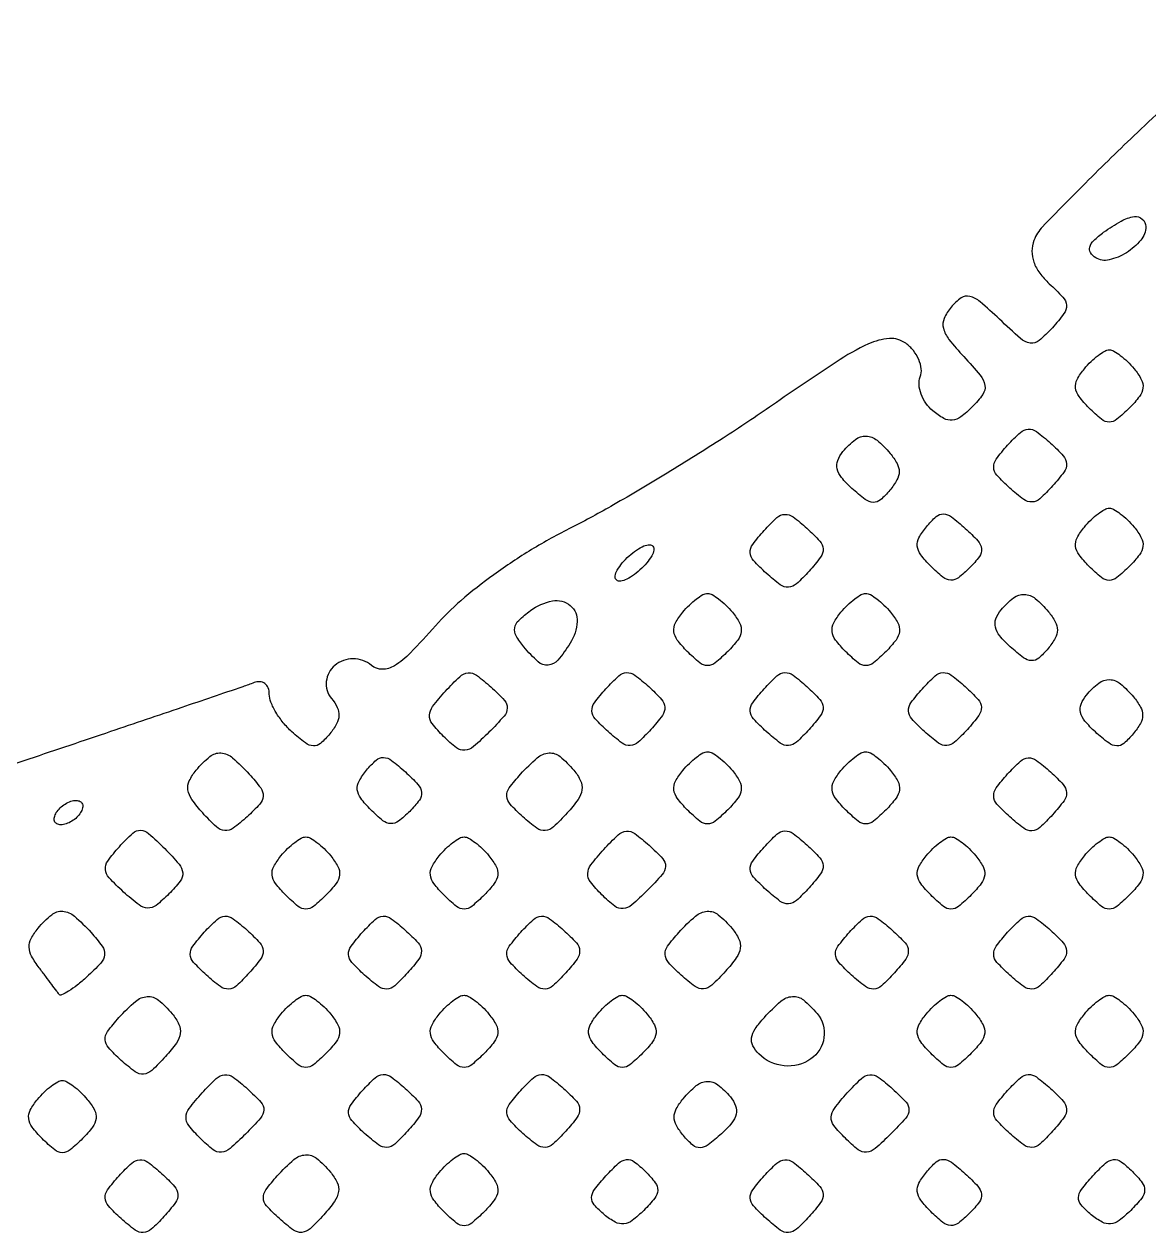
# Model space of a CAD drawing. Extents: x 0 to 1066, y 0 to 761.
# Drawn here: x 281.62 to 289.44, y 527.86 to 536.26 of the extents above; entities that cross this region are included whole.
import ezdxf

# ---------------------------------------------------------------- set-up
doc = ezdxf.new("R2010")
doc.units = 0
doc.header["$MEASUREMENT"] = 0

msp = doc.modelspace()

# ---------------------------------------------------------------- linework, layer by layer
for points in [[(183.390323, 95.266879, 0.000001), (192.989143, 95.254457, 0.000118)], [(289.77615, 535.894995, 0.004691), (289.358682, 535.506034, 0.006766), (288.997382, 535.153601, 0.003812), (288.699877, 534.850854, 0.102187), (288.639726, 534.756047, 0.089802), (288.625848, 534.680886, 0.085968), (288.638825, 534.604398, 0.075016), (288.679301, 534.528388, 0.04908), (288.746161, 534.454743, -0.022193), (288.840691, 534.361239, -0.170343), (288.865128, 534.304865, -0.178729), (288.848364, 534.247035, -0.02493), (288.76809, 534.148919, -0.03387), (288.675479, 534.059563, -0.218244), (288.614395, 534.042653, -0.140213), (288.545794, 534.074807, -0.011767), (288.399793, 534.208239, 0.014154), (288.265683, 534.329634, 0.11623), (288.192905, 534.36715, 0.217383), (288.13299, 534.356025, 0.066696), (288.063671, 534.292109, 0.072301), (288.015639, 534.21348, 0.165121), (288.010377, 534.14504, 0.10562), (288.048953, 534.067379, 0.02068), (288.151568, 533.948676, -0.015467), (288.266246, 533.818781, -0.132094), (288.298301, 533.748823, -0.198092), (288.283985, 533.686025, -0.042563), (288.210531, 533.598874, -0.033755), (288.131098, 533.529498, -0.138937), (288.072241, 533.506377, -0.154267), (288.013583, 533.518751, -0.044705), (287.936496, 533.571871, -0.066645), (287.888444, 533.623974, -0.064458), (287.855143, 533.68745, -0.069596), (287.840973, 533.752202, -0.111175), (287.84912, 533.808003, 0.120416), (287.8562, 533.863571, 0.074244), (287.839095, 533.927567, 0.067306), (287.801379, 533.98995, 0.0654), (287.748125, 534.040767, 0.176431), (287.63452, 534.073694, 0.092072), (287.489853, 534.036633, 0.037584), (287.264739, 533.910847, 0.005228), (286.821835, 533.610993, -0.008482), (286.478886, 533.38205, -0.00621), (286.09092, 533.139223, -0.006277), (285.717622, 532.918354, -0.013801), (285.425666, 532.76108, 0.019621), (285.14784, 532.607221, 0.020166), (284.885533, 532.433364, 0.021367), (284.656445, 532.252474, 0.03449), (284.479862, 532.077768, -0.012187), (284.305852, 531.889537, -0.061973), (284.194771, 531.800356, -0.13817), (284.110577, 531.77632, -0.175831), (284.035076, 531.803421, 0.174987), (283.908016, 531.849264, 0.175075), (283.781006, 531.803355, 0.195722), (283.721573, 531.692132, 0.201909), (283.757716, 531.572875, -0.060503), (283.79778, 531.510626, -0.124711), (283.809369, 531.454283, -0.115149), (283.793012, 531.396214, -0.047253), (283.746629, 531.328166, -0.040843), (283.681063, 531.261137, -0.193457), (283.631281, 531.243941, -0.150466), (283.575722, 531.264114, -0.02215), (283.48247, 531.341278, -0.037941), (283.422367, 531.404592, -0.0363), (283.371539, 531.477165, -0.038514), (283.336369, 531.547901, -0.096402), (283.3254, 531.604262, 0.093455), (283.317306, 531.647188, 0.139579), (283.294336, 531.677397, 0.147401), (283.259945, 531.689976, 0.108511), (283.21965, 531.683546, -0.011544), (283.140569, 531.65456, -0.000209), (282.71628, 531.510263, -0.00052), (282.221452, 531.342781, -0.000347), (281.65455, 531.151999, 0.003556), (281.095036, 530.959698, 0.005813)]]:
    msp.add_lwpolyline(points, format="xyb")
for points in [[(409.06215, 749.15415), (40.8618, 749.132981), (40.8618, 380.65769), (40.8618, 12.1824), (501.2973, 12.1824), (961.7328, 12.1824), (961.7328, 380.646631), (961.7328, 749.110861), (961.41555, 749.1633, 0.040886), (961.153339, 749.184871, 0.000002), (934.190609, 749.194398, 0.000089), (904.448031, 749.199508, 0.000054), (869.1804, 749.195529, -0.000029), (813.61687, 749.186499, -0.000004), (696.10453, 749.175037, -0.000004), (556.774728, 749.163736, -0.000004)], [(289.4166, 534.851559, -0.175831), (289.382472, 534.757512, -0.079666), (289.282188, 534.670334, -0.081285), (289.161924, 534.620282, -0.199003), (289.06909, 534.63533, -0.109573), (289.032524, 534.670918, -0.224028), (289.027068, 534.709667, -0.12938), (289.055266, 534.754823, -0.030979), (289.123853, 534.811814, -0.029935), (289.245781, 534.890227, -0.094461), (289.337523, 534.920966, -0.217401), (289.392751, 534.904293, -0.215615)], [(289.335524, 533.864054, -0.049584), (289.38567, 533.789745, -0.154071), (289.396881, 533.731075, -0.133994), (289.372855, 533.671496, -0.03393), (289.303583, 533.592125, -0.024449), (289.215957, 533.512675, -0.173619), (289.1628, 533.493643, -0.173619), (289.109643, 533.512675, -0.024449), (289.022017, 533.592125, -0.03393), (288.952745, 533.671496, -0.133994), (288.928719, 533.731075, -0.154071), (288.93993, 533.789745, -0.049584), (288.990076, 533.864054, -0.026473), (289.036436, 533.914253, -0.030708), (289.085711, 533.956676, -0.032126), (289.1311, 533.986751, -0.13098), (289.1628, 533.9952, -0.13098), (289.1945, 533.986751, -0.032126), (289.239889, 533.956676, -0.030708), (289.289164, 533.914253, -0.026473)], [(287.64, 533.2761, -0.046053), (287.688074, 533.205934, -0.129609), (287.702722, 533.148772, -0.127883), (287.687364, 533.091342, -0.044287), (287.638229, 533.020166, -0.040725), (287.572667, 532.95311, -0.193329), (287.522932, 532.93589, -0.150666), (287.467452, 532.955997, -0.022196), (287.374369, 533.033007, -0.034922), (287.302306, 533.108009, -0.114881), (287.271613, 533.168907, -0.153634), (287.275464, 533.226461, -0.080432), (287.312258, 533.288942, -0.054416), (287.398472, 533.372432, -0.176753), (287.473056, 533.396384, -0.165099), (287.548908, 533.367276, -0.046137)], [(288.769053, 533.050183, -0.02398), (288.680374, 532.961169, -0.174102), (288.625527, 532.93833, -0.174102), (288.56868, 532.955598, -0.02398), (288.471583, 533.035347, -0.02398), (288.382569, 533.124026, -0.174102), (288.35973, 533.178873, -0.174102), (288.376998, 533.23572, -0.02398), (288.456747, 533.332817, -0.02398), (288.545426, 533.421831, -0.174102), (288.600273, 533.44467, -0.174102), (288.65712, 533.427402, -0.02398), (288.754217, 533.347653, -0.02398), (288.843231, 533.258974, -0.174102), (288.86607, 533.204127, -0.174102), (288.848802, 533.14728, -0.02398)], [(289.335524, 532.764254, -0.049584), (289.38567, 532.689945, -0.154071), (289.396881, 532.631275, -0.133994), (289.372855, 532.571696, -0.03393), (289.303583, 532.492325, -0.024449), (289.215957, 532.412875, -0.173619), (289.1628, 532.393843, -0.173619), (289.109643, 532.412875, -0.024449), (289.022017, 532.492325, -0.03393), (288.952745, 532.571696, -0.133994), (288.928719, 532.631275, -0.154071), (288.93993, 532.689945, -0.049584), (288.990076, 532.764254, -0.026473), (289.036436, 532.814453, -0.030708), (289.085711, 532.856876, -0.032126), (289.1311, 532.886951, -0.13098), (289.1628, 532.8954, -0.13098), (289.1945, 532.886951, -0.032126), (289.239889, 532.856876, -0.030708), (289.289164, 532.814453, -0.026473)], [(287.077053, 532.457983, -0.02398), (286.988374, 532.368969, -0.174102), (286.933527, 532.34613, -0.174102), (286.87668, 532.363398, -0.02398), (286.779583, 532.443147, -0.02398), (286.690569, 532.531826, -0.174102), (286.66773, 532.586673, -0.174102), (286.684998, 532.64352, -0.02398), (286.764747, 532.740617, -0.02398), (286.853426, 532.829631, -0.174102), (286.908273, 532.85247, -0.174102), (286.96512, 532.835202, -0.02398), (287.062217, 532.755453, -0.02398), (287.151231, 532.666774, -0.174102), (287.17407, 532.611927, -0.174102), (287.156802, 532.55508, -0.02398)], [(288.192533, 532.481076, -0.032765), (288.114326, 532.412498, -0.175772), (288.061163, 532.39568, -0.16096), (288.006861, 532.416167, -0.026367), (287.922217, 532.492325, -0.033507), (287.852317, 532.57228, -0.136279), (287.828546, 532.631702, -0.154683), (287.840299, 532.6905, -0.04716), (287.892048, 532.766388, -0.03721), (287.960478, 532.837369, -0.195145), (288.010504, 532.855282, -0.153765), (288.066098, 532.835194, -0.020926), (288.162364, 532.755139, -0.023561), (288.249933, 532.668045, -0.159165), (288.274841, 532.613058, -0.189926), (288.260207, 532.559293, -0.036086)], [(285.948, 532.5147, -0.035768), (285.901454, 532.466141, -0.036518), (285.848768, 532.425077, -0.039072), (285.797884, 532.396551, -0.108636), (285.758082, 532.3878, -0.231849), (285.735247, 532.39899, -0.208269), (285.728713, 532.424704, -0.095981), (285.743729, 532.465435, -0.037052), (285.7788, 532.5147, -0.035768), (285.825346, 532.563259, -0.036518), (285.878032, 532.604323, -0.039072), (285.928916, 532.632849, -0.108636), (285.968718, 532.6416, -0.231849), (285.991553, 532.63041, -0.208269), (285.998087, 532.604696, -0.095981), (285.983071, 532.563965, -0.037052)], [(286.543724, 532.172054, -0.049584), (286.59387, 532.097745, -0.154071), (286.605081, 532.039075, -0.133994), (286.581055, 531.979496, -0.03393), (286.511783, 531.900125, -0.024449), (286.424157, 531.820675, -0.173619), (286.371, 531.801643, -0.173619), (286.317843, 531.820675, -0.024449), (286.230217, 531.900125, -0.03393), (286.160945, 531.979496, -0.133994), (286.136919, 532.039075, -0.154071), (286.14813, 532.097745, -0.049584), (286.198276, 532.172054, -0.026473), (286.244636, 532.222253, -0.030708), (286.293911, 532.264676, -0.032126), (286.3393, 532.294751, -0.13098), (286.371, 532.3032, -0.13098), (286.4027, 532.294751, -0.032126), (286.448089, 532.264676, -0.030708), (286.497364, 532.222253, -0.026473)], [(287.643524, 532.172054, -0.049584), (287.69367, 532.097745, -0.154071), (287.704881, 532.039075, -0.133994), (287.680855, 531.979496, -0.03393), (287.611583, 531.900125, -0.024449), (287.523957, 531.820675, -0.173619), (287.4708, 531.801643, -0.173619), (287.417643, 531.820675, -0.024449), (287.330017, 531.900125, -0.03393), (287.260745, 531.979496, -0.133994), (287.236719, 532.039075, -0.154071), (287.24793, 532.097745, -0.049584), (287.298076, 532.172054, -0.026473), (287.344436, 532.222253, -0.030708), (287.393711, 532.264676, -0.032126), (287.4391, 532.294751, -0.13098), (287.4708, 532.3032, -0.13098), (287.5025, 532.294751, -0.032126), (287.547889, 532.264676, -0.030708), (287.597164, 532.222253, -0.026473)], [(288.7398, 532.1763, -0.046053), (288.787874, 532.106134, -0.129609), (288.802522, 532.048972, -0.127883), (288.787164, 531.991542, -0.044287), (288.738029, 531.920366, -0.040725), (288.672467, 531.85331, -0.193329), (288.622732, 531.83609, -0.150666), (288.567252, 531.856197, -0.022196), (288.474169, 531.933207, -0.034922), (288.402106, 532.008209, -0.114881), (288.371413, 532.069107, -0.153634), (288.375264, 532.126661, -0.080432), (288.412058, 532.189142, -0.054416), (288.498272, 532.272632, -0.176753), (288.572856, 532.296584, -0.165099), (288.648708, 532.267476, -0.046137)], [(285.416261, 531.957585, -0.034412), (285.330554, 531.839302, -0.201296), (285.263788, 531.80474, -0.206249), (285.1934, 531.828567, -0.036235), (285.094402, 531.931655, -0.042185), (285.040385, 532.009205, -0.178087), (285.030867, 532.064125, -0.159037), (285.058917, 532.115926, -0.031933), (285.140552, 532.184021, -0.110084), (285.293067, 532.250687, -0.223721), (285.417111, 532.219358, -0.243344), (285.46513, 532.107595, -0.122264)], [(284.851522, 531.338322, -0.018591), (284.744132, 531.238634, -0.15593), (284.683986, 531.213086, -0.191209), (284.626481, 531.229969, -0.030506), (284.536941, 531.309202, -0.028952), (284.457154, 531.398805, -0.179927), (284.438495, 531.456347, -0.154614), (284.460574, 531.516972, -0.019877), (284.550337, 531.624451, -0.020557), (284.648887, 531.724737, -0.166697), (284.706804, 531.750786, -0.183165), (284.765642, 531.734501, -0.025815), (284.864918, 531.653571, -0.022338), (284.959409, 531.560051, -0.199683), (284.979112, 531.506359, -0.171697), (284.956461, 531.450064, -0.015695)], [(285.977253, 531.358183, -0.02398), (285.888574, 531.269169, -0.174102), (285.833727, 531.24633, -0.174102), (285.77688, 531.263598, -0.02398), (285.679783, 531.343347, -0.02398), (285.590769, 531.432026, -0.174102), (285.56793, 531.486873, -0.174102), (285.585198, 531.54372, -0.02398), (285.664947, 531.640817, -0.02398), (285.753626, 531.729831, -0.174102), (285.808473, 531.75267, -0.174102), (285.86532, 531.735402, -0.02398), (285.962417, 531.655653, -0.02398), (286.051431, 531.566974, -0.174102), (286.07427, 531.512127, -0.174102), (286.057002, 531.45528, -0.02398)], [(287.077053, 531.358183, -0.02398), (286.988374, 531.269169, -0.174102), (286.933527, 531.24633, -0.174102), (286.87668, 531.263598, -0.02398), (286.779583, 531.343347, -0.02398), (286.690569, 531.432026, -0.174102), (286.66773, 531.486873, -0.174102), (286.684998, 531.54372, -0.02398), (286.764747, 531.640817, -0.02398), (286.853426, 531.729831, -0.174102), (286.908273, 531.75267, -0.174102), (286.96512, 531.735402, -0.02398), (287.062217, 531.655653, -0.02398), (287.151231, 531.566974, -0.174102), (287.17407, 531.512127, -0.174102), (287.156802, 531.45528, -0.02398)], [(288.176853, 531.358183, -0.02398), (288.088174, 531.269169, -0.174102), (288.033327, 531.24633, -0.174102), (287.97648, 531.263598, -0.02398), (287.879383, 531.343347, -0.02398), (287.790369, 531.432026, -0.174102), (287.76753, 531.486873, -0.174102), (287.784798, 531.54372, -0.02398), (287.864547, 531.640817, -0.02398), (287.953226, 531.729831, -0.174102), (288.008073, 531.75267, -0.174102), (288.06492, 531.735402, -0.02398), (288.162017, 531.655653, -0.02398), (288.251031, 531.566974, -0.174102), (288.27387, 531.512127, -0.174102), (288.256602, 531.45528, -0.02398)], [(289.332, 531.5841, -0.046053), (289.380074, 531.513934, -0.129609), (289.394722, 531.456772, -0.127883), (289.379364, 531.399342, -0.044287), (289.330229, 531.328166, -0.040725), (289.264667, 531.26111, -0.193329), (289.214932, 531.24389, -0.150666), (289.159452, 531.263997, -0.022196), (289.066369, 531.341007, -0.034922), (288.994306, 531.416009, -0.114881), (288.963613, 531.476907, -0.153634), (288.967464, 531.534461, -0.080432), (289.004258, 531.596942, -0.054416), (289.090472, 531.680432, -0.176753), (289.165056, 531.704384, -0.165099), (289.240908, 531.675276, -0.046137)], [(286.543724, 531.072254, -0.049584), (286.59387, 530.997945, -0.154071), (286.605081, 530.939275, -0.133994), (286.581055, 530.879696, -0.03393), (286.511783, 530.800325, -0.024449), (286.424157, 530.720875, -0.173619), (286.371, 530.701843, -0.173619), (286.317843, 530.720875, -0.024449), (286.230217, 530.800325, -0.03393), (286.160945, 530.879696, -0.133994), (286.136919, 530.939275, -0.154071), (286.14813, 530.997945, -0.049584), (286.198276, 531.072254, -0.026473), (286.244636, 531.122453, -0.030708), (286.293911, 531.164876, -0.032126), (286.3393, 531.194951, -0.13098), (286.371, 531.2034, -0.13098), (286.4027, 531.194951, -0.032126), (286.448089, 531.164876, -0.030708), (286.497364, 531.122453, -0.026473)], [(287.643524, 531.072254, -0.049584), (287.69367, 530.997945, -0.154071), (287.704881, 530.939275, -0.133994), (287.680855, 530.879696, -0.03393), (287.611583, 530.800325, -0.024449), (287.523957, 530.720875, -0.173619), (287.4708, 530.701843, -0.173619), (287.417643, 530.720875, -0.024449), (287.330017, 530.800325, -0.03393), (287.260745, 530.879696, -0.133994), (287.236719, 530.939275, -0.154071), (287.24793, 530.997945, -0.049584), (287.298076, 531.072254, -0.026473), (287.344436, 531.122453, -0.030708), (287.393711, 531.164876, -0.032126), (287.4391, 531.194951, -0.13098), (287.4708, 531.2034, -0.13098), (287.5025, 531.194951, -0.032126), (287.547889, 531.164876, -0.030708), (287.597164, 531.122453, -0.026473)], [(283.186073, 531.047932, -0.024345), (283.265225, 530.951418, -0.174292), (283.282377, 530.89458, -0.173452), (283.259455, 530.83968, -0.024062), (283.170617, 530.751147, -0.026318), (283.073348, 530.672016, -0.181341), (283.015034, 530.65578, -0.166977), (282.957752, 530.681234, -0.021549), (282.862156, 530.778128, -0.029221), (282.787197, 530.871368, -0.117035), (282.759841, 530.93874, -0.151692), (282.769196, 531.001317, -0.060885), (282.816483, 531.074913, -0.047338), (282.912173, 531.170234, -0.192769), (282.988939, 531.194655, -0.161077), (283.070266, 531.161007, -0.030894)], [(284.300933, 530.789076, -0.032765), (284.222726, 530.720498, -0.175772), (284.169563, 530.70368, -0.16096), (284.115261, 530.724167, -0.026367), (284.030617, 530.800325, -0.033507), (283.960717, 530.88028, -0.136279), (283.936946, 530.939702, -0.154683), (283.948699, 530.9985, -0.04716), (284.000448, 531.074388, -0.03721), (284.068878, 531.145369, -0.195145), (284.118904, 531.163282, -0.153765), (284.174498, 531.143194, -0.020926), (284.270764, 531.063139, -0.023561), (284.358333, 530.976045, -0.159165), (284.383241, 530.921058, -0.189926), (284.368607, 530.867293, -0.036086)], [(285.441717, 531.074913, -0.060885), (285.489004, 531.001317, -0.151692), (285.498359, 530.93874, -0.117035), (285.471003, 530.871368, -0.029221), (285.396044, 530.778128, -0.021549), (285.300448, 530.681234, -0.166977), (285.243166, 530.65578, -0.181341), (285.184852, 530.672016, -0.026318), (285.087583, 530.751147, -0.024062), (284.998745, 530.83968, -0.173452), (284.975823, 530.89458, -0.174292), (284.992975, 530.951418, -0.024345), (285.072127, 531.047932, -0.030894), (285.187934, 531.161007, -0.161077), (285.269261, 531.194655, -0.192769), (285.346027, 531.170234, -0.047338)], [(288.769053, 530.765983, -0.02398), (288.680374, 530.676969, -0.174102), (288.625527, 530.65413, -0.174102), (288.56868, 530.671398, -0.02398), (288.471583, 530.751147, -0.02398), (288.382569, 530.839826, -0.174102), (288.35973, 530.894673, -0.174102), (288.376998, 530.95152, -0.02398), (288.456747, 531.048617, -0.02398), (288.545426, 531.137631, -0.174102), (288.600273, 531.16047, -0.174102), (288.65712, 531.143202, -0.02398), (288.754217, 531.063453, -0.02398), (288.843231, 530.974774, -0.174102), (288.86607, 530.919927, -0.174102), (288.848802, 530.86308, -0.02398)], [(282.0141, 530.7804, -0.064269), (281.987827, 530.748038, -0.051777), (281.952322, 530.720651, -0.053414), (281.913442, 530.702021, -0.085235), (281.877214, 530.6958, -0.117858), (281.84917, 530.702504, -0.186277), (281.832824, 530.720651, -0.154201), (281.83121, 530.74805, -0.076764), (281.8449, 530.7804, -0.064269), (281.871173, 530.812762, -0.051777), (281.906678, 530.840149, -0.053414), (281.945558, 530.858779, -0.085235), (281.981786, 530.865, -0.117858), (282.00983, 530.858296, -0.186277), (282.026176, 530.840149, -0.154201), (282.02779, 530.81275, -0.076764)], [(282.627398, 530.215341, -0.028952), (282.537795, 530.135554, -0.179927), (282.480253, 530.116895, -0.154614), (282.419628, 530.138974, -0.019877), (282.312149, 530.228737, -0.020557), (282.211863, 530.327287, -0.166697), (282.185814, 530.385204, -0.183165), (282.202099, 530.444042, -0.025815), (282.283029, 530.543318, -0.022338), (282.376549, 530.637809, -0.199683), (282.430241, 530.657512, -0.171697), (282.486536, 530.634861, -0.015695), (282.598278, 530.529922, -0.018591), (282.697966, 530.422532, -0.15593), (282.723514, 530.362386, -0.191209), (282.706631, 530.304881, -0.030506)], [(285.951322, 530.238522, -0.018591), (285.843932, 530.138834, -0.15593), (285.783786, 530.113286, -0.191209), (285.726281, 530.130169, -0.030506), (285.636741, 530.209402, -0.028952), (285.556954, 530.299005, -0.179927), (285.538295, 530.356547, -0.154614), (285.560374, 530.417172, -0.019877), (285.650137, 530.524651, -0.020557), (285.748687, 530.624937, -0.166697), (285.806604, 530.650986, -0.183165), (285.865442, 530.634701, -0.025815), (285.964718, 530.553771, -0.022338), (286.059209, 530.460251, -0.199683), (286.078912, 530.406559, -0.171697), (286.056261, 530.350264, -0.015695)], [(287.077053, 530.258383, -0.02398), (286.988374, 530.169369, -0.174102), (286.933527, 530.14653, -0.174102), (286.87668, 530.163798, -0.02398), (286.779583, 530.243547, -0.02398), (286.690569, 530.332226, -0.174102), (286.66773, 530.387073, -0.174102), (286.684998, 530.44392, -0.02398), (286.764747, 530.541017, -0.02398), (286.853426, 530.630031, -0.174102), (286.908273, 530.65287, -0.174102), (286.96512, 530.635602, -0.02398), (287.062217, 530.555853, -0.02398), (287.151231, 530.467174, -0.174102), (287.17407, 530.412327, -0.174102), (287.156802, 530.35548, -0.02398)], [(283.751924, 530.480054, -0.049584), (283.80207, 530.405745, -0.154071), (283.813281, 530.347075, -0.133994), (283.789255, 530.287496, -0.03393), (283.719983, 530.208125, -0.024449), (283.632357, 530.128675, -0.173619), (283.5792, 530.109643, -0.173619), (283.526043, 530.128675, -0.024449), (283.438417, 530.208125, -0.03393), (283.369145, 530.287496, -0.133994), (283.345119, 530.347075, -0.154071), (283.35633, 530.405745, -0.049584), (283.406476, 530.480054, -0.026473), (283.452836, 530.530253, -0.030708), (283.502111, 530.572676, -0.032126), (283.5475, 530.602751, -0.13098), (283.5792, 530.6112, -0.13098), (283.6109, 530.602751, -0.032126), (283.656289, 530.572676, -0.030708), (283.705564, 530.530253, -0.026473)], [(284.851724, 530.480054, -0.049584), (284.90187, 530.405745, -0.154071), (284.913081, 530.347075, -0.133994), (284.889055, 530.287496, -0.03393), (284.819783, 530.208125, -0.024449), (284.732157, 530.128675, -0.173619), (284.679, 530.109643, -0.173619), (284.625843, 530.128675, -0.024449), (284.538217, 530.208125, -0.03393), (284.468945, 530.287496, -0.133994), (284.444919, 530.347075, -0.154071), (284.45613, 530.405745, -0.049584), (284.506276, 530.480054, -0.026473), (284.552636, 530.530253, -0.030708), (284.601911, 530.572676, -0.032126), (284.6473, 530.602751, -0.13098), (284.679, 530.6112, -0.13098), (284.7107, 530.602751, -0.032126), (284.756089, 530.572676, -0.030708), (284.805364, 530.530253, -0.026473)], [(288.235724, 530.480054, -0.049584), (288.28587, 530.405745, -0.154071), (288.297081, 530.347075, -0.133994), (288.273055, 530.287496, -0.03393), (288.203783, 530.208125, -0.024449), (288.116157, 530.128675, -0.173619), (288.063, 530.109643, -0.173619), (288.009843, 530.128675, -0.024449), (287.922217, 530.208125, -0.03393), (287.852945, 530.287496, -0.133994), (287.828919, 530.347075, -0.154071), (287.84013, 530.405745, -0.049584), (287.890276, 530.480054, -0.026473), (287.936636, 530.530253, -0.030708), (287.985911, 530.572676, -0.032126), (288.0313, 530.602751, -0.13098), (288.063, 530.6112, -0.13098), (288.0947, 530.602751, -0.032126), (288.140089, 530.572676, -0.030708), (288.189364, 530.530253, -0.026473)], [(289.335524, 530.480054, -0.049584), (289.38567, 530.405745, -0.154071), (289.396881, 530.347075, -0.133994), (289.372855, 530.287496, -0.03393), (289.303583, 530.208125, -0.024449), (289.215957, 530.128675, -0.173619), (289.1628, 530.109643, -0.173619), (289.109643, 530.128675, -0.024449), (289.022017, 530.208125, -0.03393), (288.952745, 530.287496, -0.133994), (288.928719, 530.347075, -0.154071), (288.93993, 530.405745, -0.049584), (288.990076, 530.480054, -0.026473), (289.036436, 530.530253, -0.030708), (289.085711, 530.572676, -0.032126), (289.1311, 530.602751, -0.13098), (289.1628, 530.6112, -0.13098), (289.1945, 530.602751, -0.032126), (289.239889, 530.572676, -0.030708), (289.289164, 530.530253, -0.026473)], [(282.086273, 529.948132, -0.02714), (282.164693, 529.851413, -0.182657), (282.18063, 529.79285, -0.165129), (282.15463, 529.735085, -0.021251), (282.056566, 529.63845, -0.016998), (281.989544, 529.581819, -0.028797), (281.929339, 529.53974, -0.029396), (281.881196, 529.513835, -0.368539), (281.862742, 529.518969, 0.010994), (281.847792, 529.540121, 0.001256), (281.812914, 529.586987, 0.001517), (281.771108, 529.642518, 0.001235), (281.726002, 529.70175, -0.038492), (281.673322, 529.782801, -0.118121), (281.656336, 529.845577, -0.13002), (281.670361, 529.905612, -0.051205), (281.718, 529.9767, -0.048183), (281.812863, 530.070879, -0.193073), (281.889409, 530.094896, -0.159996), (281.970671, 530.061043, -0.030812)], [(283.185453, 529.666183, -0.02398), (283.096774, 529.577169, -0.174102), (283.041927, 529.55433, -0.174102), (282.98508, 529.571598, -0.02398), (282.887983, 529.651347, -0.02398), (282.798969, 529.740026, -0.174102), (282.77613, 529.794873, -0.174102), (282.793398, 529.85172, -0.02398), (282.873147, 529.948817, -0.02398), (282.961826, 530.037831, -0.174102), (283.016673, 530.06067, -0.174102), (283.07352, 530.043402, -0.02398), (283.170617, 529.963653, -0.02398), (283.259631, 529.874974, -0.174102), (283.28247, 529.820127, -0.174102), (283.265202, 529.76328, -0.02398)], [(284.285253, 529.666183, -0.02398), (284.196574, 529.577169, -0.174102), (284.141727, 529.55433, -0.174102), (284.08488, 529.571598, -0.02398), (283.987783, 529.651347, -0.02398), (283.898769, 529.740026, -0.174102), (283.87593, 529.794873, -0.174102), (283.893198, 529.85172, -0.02398), (283.972947, 529.948817, -0.02398), (284.061626, 530.037831, -0.174102), (284.116473, 530.06067, -0.174102), (284.17332, 530.043402, -0.02398), (284.270417, 529.963653, -0.02398), (284.359431, 529.874974, -0.174102), (284.38227, 529.820127, -0.174102), (284.365002, 529.76328, -0.02398)], [(285.385053, 529.666183, -0.02398), (285.296374, 529.577169, -0.174102), (285.241527, 529.55433, -0.174102), (285.18468, 529.571598, -0.02398), (285.087583, 529.651347, -0.02398), (284.998569, 529.740026, -0.174102), (284.97573, 529.794873, -0.174102), (284.992998, 529.85172, -0.02398), (285.072747, 529.948817, -0.02398), (285.161426, 530.037831, -0.174102), (285.216273, 530.06067, -0.174102), (285.27312, 530.043402, -0.02398), (285.370217, 529.963653, -0.02398), (285.459231, 529.874974, -0.174102), (285.48207, 529.820127, -0.174102), (285.464802, 529.76328, -0.02398)], [(286.541517, 529.975113, -0.060885), (286.588804, 529.901517, -0.151692), (286.598159, 529.83894, -0.117035), (286.570803, 529.771568, -0.029221), (286.495844, 529.678328, -0.021549), (286.400248, 529.581434, -0.166977), (286.342966, 529.55598, -0.181341), (286.284652, 529.572216, -0.026318), (286.187383, 529.651347, -0.024062), (286.098545, 529.73988, -0.173452), (286.075623, 529.79478, -0.174292), (286.092775, 529.851618, -0.024345), (286.171927, 529.948132, -0.030894), (286.287734, 530.061207, -0.161077), (286.369061, 530.094855, -0.192769), (286.445827, 530.070434, -0.047338)], [(287.669253, 529.666183, -0.02398), (287.580574, 529.577169, -0.174102), (287.525727, 529.55433, -0.174102), (287.46888, 529.571598, -0.02398), (287.371783, 529.651347, -0.02398), (287.282769, 529.740026, -0.174102), (287.25993, 529.794873, -0.174102), (287.277198, 529.85172, -0.02398), (287.356947, 529.948817, -0.02398), (287.445626, 530.037831, -0.174102), (287.500473, 530.06067, -0.174102), (287.55732, 530.043402, -0.02398), (287.654417, 529.963653, -0.02398), (287.743431, 529.874974, -0.174102), (287.76627, 529.820127, -0.174102), (287.749002, 529.76328, -0.02398)], [(288.769053, 529.666183, -0.02398), (288.680374, 529.577169, -0.174102), (288.625527, 529.55433, -0.174102), (288.56868, 529.571598, -0.02398), (288.471583, 529.651347, -0.02398), (288.382569, 529.740026, -0.174102), (288.35973, 529.794873, -0.174102), (288.376998, 529.85172, -0.02398), (288.456747, 529.948817, -0.02398), (288.545426, 530.037831, -0.174102), (288.600273, 530.06067, -0.174102), (288.65712, 530.043402, -0.02398), (288.754217, 529.963653, -0.02398), (288.843231, 529.874974, -0.174102), (288.86607, 529.820127, -0.174102), (288.848802, 529.76328, -0.02398)], [(282.649917, 529.382913, -0.060885), (282.697204, 529.309317, -0.151692), (282.706559, 529.24674, -0.117035), (282.679203, 529.179368, -0.029221), (282.604244, 529.086128, -0.021549), (282.508648, 528.989234, -0.166977), (282.451366, 528.96378, -0.181341), (282.393052, 528.980016, -0.026318), (282.295783, 529.059147, -0.024062), (282.206945, 529.14768, -0.173452), (282.184023, 529.20258, -0.174292), (282.201175, 529.259418, -0.024345), (282.280327, 529.355932, -0.030894), (282.396134, 529.469007, -0.161077), (282.477461, 529.502655, -0.192769), (282.554227, 529.478234, -0.047338)], [(283.751924, 529.380254, -0.049584), (283.80207, 529.305945, -0.154071), (283.813281, 529.247275, -0.133994), (283.789255, 529.187696, -0.03393), (283.719983, 529.108325, -0.024449), (283.632357, 529.028875, -0.173619), (283.5792, 529.009843, -0.173619), (283.526043, 529.028875, -0.024449), (283.438417, 529.108325, -0.03393), (283.369145, 529.187696, -0.133994), (283.345119, 529.247275, -0.154071), (283.35633, 529.305945, -0.049584), (283.406476, 529.380254, -0.026473), (283.452836, 529.430453, -0.030708), (283.502111, 529.472876, -0.032126), (283.5475, 529.502951, -0.13098), (283.5792, 529.5114, -0.13098), (283.6109, 529.502951, -0.032126), (283.656289, 529.472876, -0.030708), (283.705564, 529.430453, -0.026473)], [(284.851724, 529.380254, -0.049584), (284.90187, 529.305945, -0.154071), (284.913081, 529.247275, -0.133994), (284.889055, 529.187696, -0.03393), (284.819783, 529.108325, -0.024449), (284.732157, 529.028875, -0.173619), (284.679, 529.009843, -0.173619), (284.625843, 529.028875, -0.024449), (284.538217, 529.108325, -0.03393), (284.468945, 529.187696, -0.133994), (284.444919, 529.247275, -0.154071), (284.45613, 529.305945, -0.049584), (284.506276, 529.380254, -0.026473), (284.552636, 529.430453, -0.030708), (284.601911, 529.472876, -0.032126), (284.6473, 529.502951, -0.13098), (284.679, 529.5114, -0.13098), (284.7107, 529.502951, -0.032126), (284.756089, 529.472876, -0.030708), (284.805364, 529.430453, -0.026473)], [(285.951524, 529.380254, -0.049584), (286.00167, 529.305945, -0.154071), (286.012881, 529.247275, -0.133994), (285.988855, 529.187696, -0.03393), (285.919583, 529.108325, -0.024449), (285.831957, 529.028875, -0.173619), (285.7788, 529.009843, -0.173619), (285.725643, 529.028875, -0.024449), (285.638017, 529.108325, -0.03393), (285.568745, 529.187696, -0.133994), (285.544719, 529.247275, -0.154071), (285.55593, 529.305945, -0.049584), (285.606076, 529.380254, -0.026473), (285.652436, 529.430453, -0.030708), (285.701711, 529.472876, -0.032126), (285.7471, 529.502951, -0.13098), (285.7788, 529.5114, -0.13098), (285.8105, 529.502951, -0.032126), (285.855889, 529.472876, -0.030708), (285.905164, 529.430453, -0.026473)], [(287.1324, 529.3845, -0.209993), (287.18022, 529.217415, -0.210538), (287.089438, 529.069422, -0.177774), (286.903081, 529.021107, -0.173511), (286.727475, 529.104165, -0.079493), (286.686273, 529.161062, -0.155897), (286.677522, 529.215713, -0.114114), (286.701898, 529.277143, -0.032651), (286.765967, 529.357965, -0.031407), (286.88038, 529.46945, -0.160701), (286.961311, 529.502809, -0.191974), (287.037719, 529.478582, -0.04796)], [(288.235724, 529.380254, -0.049584), (288.28587, 529.305945, -0.154071), (288.297081, 529.247275, -0.133994), (288.273055, 529.187696, -0.03393), (288.203783, 529.108325, -0.024449), (288.116157, 529.028875, -0.173619), (288.063, 529.009843, -0.173619), (288.009843, 529.028875, -0.024449), (287.922217, 529.108325, -0.03393), (287.852945, 529.187696, -0.133994), (287.828919, 529.247275, -0.154071), (287.84013, 529.305945, -0.049584), (287.890276, 529.380254, -0.026473), (287.936636, 529.430453, -0.030708), (287.985911, 529.472876, -0.032126), (288.0313, 529.502951, -0.13098), (288.063, 529.5114, -0.13098), (288.0947, 529.502951, -0.032126), (288.140089, 529.472876, -0.030708), (288.189364, 529.430453, -0.026473)], [(289.335524, 529.380254, -0.049584), (289.38567, 529.305945, -0.154071), (289.396881, 529.247275, -0.133994), (289.372855, 529.187696, -0.03393), (289.303583, 529.108325, -0.024449), (289.215957, 529.028875, -0.173619), (289.1628, 529.009843, -0.173619), (289.109643, 529.028875, -0.024449), (289.022017, 529.108325, -0.03393), (288.952745, 529.187696, -0.133994), (288.928719, 529.247275, -0.154071), (288.93993, 529.305945, -0.049584), (288.990076, 529.380254, -0.026473), (289.036436, 529.430453, -0.030708), (289.085711, 529.472876, -0.032126), (289.1311, 529.502951, -0.13098), (289.1628, 529.5114, -0.13098), (289.1945, 529.502951, -0.032126), (289.239889, 529.472876, -0.030708), (289.289164, 529.430453, -0.026473)], [(283.159522, 528.546522, -0.018591), (283.052132, 528.446834, -0.15593), (282.991986, 528.421286, -0.191209), (282.934481, 528.438169, -0.030506), (282.844941, 528.517402, -0.028952), (282.765154, 528.607005, -0.179927), (282.746495, 528.664547, -0.154614), (282.768574, 528.725172, -0.019877), (282.858337, 528.832651, -0.020557), (282.956887, 528.932937, -0.166697), (283.014804, 528.958986, -0.183165), (283.073642, 528.942701, -0.025815), (283.172918, 528.861771, -0.022338), (283.267409, 528.768251, -0.199683), (283.287112, 528.714559, -0.171697), (283.264461, 528.658264, -0.015695)], [(284.285253, 528.566383, -0.02398), (284.196574, 528.477369, -0.174102), (284.141727, 528.45453, -0.174102), (284.08488, 528.471798, -0.02398), (283.987783, 528.551547, -0.02398), (283.898769, 528.640226, -0.174102), (283.87593, 528.695073, -0.174102), (283.893198, 528.75192, -0.02398), (283.972947, 528.849017, -0.02398), (284.061626, 528.938031, -0.174102), (284.116473, 528.96087, -0.174102), (284.17332, 528.943602, -0.02398), (284.270417, 528.863853, -0.02398), (284.359431, 528.775174, -0.174102), (284.38227, 528.720327, -0.174102), (284.365002, 528.66348, -0.02398)], [(285.385053, 528.566383, -0.02398), (285.296374, 528.477369, -0.174102), (285.241527, 528.45453, -0.174102), (285.18468, 528.471798, -0.02398), (285.087583, 528.551547, -0.02398), (284.998569, 528.640226, -0.174102), (284.97573, 528.695073, -0.174102), (284.992998, 528.75192, -0.02398), (285.072747, 528.849017, -0.02398), (285.161426, 528.938031, -0.174102), (285.216273, 528.96087, -0.174102), (285.27312, 528.943602, -0.02398), (285.370217, 528.863853, -0.02398), (285.459231, 528.775174, -0.174102), (285.48207, 528.720327, -0.174102), (285.464802, 528.66348, -0.02398)], [(287.643322, 528.546522, -0.018591), (287.535932, 528.446834, -0.15593), (287.475786, 528.421286, -0.191209), (287.418281, 528.438169, -0.030506), (287.328741, 528.517402, -0.028952), (287.248954, 528.607005, -0.179927), (287.230295, 528.664547, -0.154614), (287.252374, 528.725172, -0.019877), (287.342137, 528.832651, -0.020557), (287.440687, 528.932937, -0.166697), (287.498604, 528.958986, -0.183165), (287.557442, 528.942701, -0.025815), (287.656718, 528.861771, -0.022338), (287.751209, 528.768251, -0.199683), (287.770912, 528.714559, -0.171697), (287.748261, 528.658264, -0.015695)], [(288.769053, 528.566383, -0.02398), (288.680374, 528.477369, -0.174102), (288.625527, 528.45453, -0.174102), (288.56868, 528.471798, -0.02398), (288.471583, 528.551547, -0.02398), (288.382569, 528.640226, -0.174102), (288.35973, 528.695073, -0.174102), (288.376998, 528.75192, -0.02398), (288.456747, 528.849017, -0.02398), (288.545426, 528.938031, -0.174102), (288.600273, 528.96087, -0.174102), (288.65712, 528.943602, -0.02398), (288.754217, 528.863853, -0.02398), (288.843231, 528.775174, -0.174102), (288.86607, 528.720327, -0.174102), (288.848802, 528.66348, -0.02398)], [(282.059924, 528.788054, -0.049584), (282.11007, 528.713745, -0.154071), (282.121281, 528.655075, -0.133994), (282.097255, 528.595496, -0.03393), (282.027983, 528.516125, -0.024449), (281.940357, 528.436675, -0.173619), (281.8872, 528.417643, -0.173619), (281.834043, 528.436675, -0.024449), (281.746417, 528.516125, -0.03393), (281.677145, 528.595496, -0.133994), (281.653119, 528.655075, -0.154071), (281.66433, 528.713745, -0.049584), (281.714476, 528.788054, -0.026473), (281.760836, 528.838253, -0.030708), (281.810111, 528.880676, -0.032126), (281.8555, 528.910751, -0.13098), (281.8872, 528.9192, -0.13098), (281.9189, 528.910751, -0.032126), (281.964289, 528.880676, -0.030708), (282.013564, 528.838253, -0.026473)], [(286.529542, 528.805142, -0.080432), (286.566336, 528.742661, -0.153634), (286.570187, 528.685107, -0.114881), (286.539494, 528.624209, -0.034922), (286.467431, 528.549207, -0.022196), (286.374348, 528.472197, -0.150666), (286.318868, 528.45209, -0.193329), (286.269133, 528.46931, -0.040725), (286.203571, 528.536366, -0.044287), (286.154436, 528.607542, -0.127883), (286.139078, 528.664972, -0.129609), (286.153726, 528.722134, -0.046053), (286.2018, 528.7923, -0.046137), (286.292892, 528.883476, -0.165099), (286.368744, 528.912584, -0.176753), (286.443328, 528.888632, -0.054416)], [(282.593253, 527.974183, -0.02398), (282.504574, 527.885169, -0.174102), (282.449727, 527.86233, -0.174102), (282.39288, 527.879598, -0.02398), (282.295783, 527.959347, -0.02398), (282.206769, 528.048026, -0.174102), (282.18393, 528.102873, -0.174102), (282.201198, 528.15972, -0.02398), (282.280947, 528.256817, -0.02398), (282.369626, 528.345831, -0.174102), (282.424473, 528.36867, -0.174102), (282.48132, 528.351402, -0.02398), (282.578417, 528.271653, -0.02398), (282.667431, 528.182974, -0.174102), (282.69027, 528.128127, -0.174102), (282.673002, 528.07128, -0.02398)], [(283.749717, 528.283113, -0.060885), (283.797004, 528.209517, -0.151692), (283.806359, 528.14694, -0.117035), (283.779003, 528.079568, -0.029221), (283.704044, 527.986328, -0.021549), (283.608448, 527.889434, -0.166977), (283.551166, 527.86398, -0.181341), (283.492852, 527.880216, -0.026318), (283.395583, 527.959347, -0.024062), (283.306745, 528.04788, -0.173452), (283.283823, 528.10278, -0.174292), (283.300975, 528.159618, -0.024345), (283.380127, 528.256132, -0.030894), (283.495934, 528.369207, -0.161077), (283.577261, 528.402855, -0.192769), (283.654027, 528.378434, -0.047338)], [(284.851724, 528.280454, -0.049584), (284.90187, 528.206145, -0.154071), (284.913081, 528.147475, -0.133994), (284.889055, 528.087896, -0.03393), (284.819783, 528.008525, -0.024449), (284.732157, 527.929075, -0.173619), (284.679, 527.910043, -0.173619), (284.625843, 527.929075, -0.024449), (284.538217, 528.008525, -0.03393), (284.468945, 528.087896, -0.133994), (284.444919, 528.147475, -0.154071), (284.45613, 528.206145, -0.049584), (284.506276, 528.280454, -0.026473), (284.552636, 528.330653, -0.030708), (284.601911, 528.373076, -0.032126), (284.6473, 528.403151, -0.13098), (284.679, 528.4116, -0.13098), (284.7107, 528.403151, -0.032126), (284.756089, 528.373076, -0.030708), (284.805364, 528.330653, -0.026473)], [(285.928075, 528.017017, -0.033507), (285.84812, 527.947117, -0.136279), (285.788698, 527.923346, -0.154683), (285.7299, 527.935099, -0.04716), (285.654012, 527.986848, -0.03721), (285.583031, 528.055278, -0.195145), (285.565118, 528.105304, -0.153765), (285.585206, 528.160898, -0.020926), (285.665261, 528.257164, -0.023561), (285.752355, 528.344733, -0.159165), (285.807342, 528.369641, -0.189926), (285.861107, 528.355007, -0.036086), (285.939324, 528.287333, -0.032765), (286.007902, 528.209126, -0.175772), (286.02472, 528.155963, -0.16096), (286.004233, 528.101661, -0.026367)], [(287.077053, 527.974183, -0.02398), (286.988374, 527.885169, -0.174102), (286.933527, 527.86233, -0.174102), (286.87668, 527.879598, -0.02398), (286.779583, 527.959347, -0.02398), (286.690569, 528.048026, -0.174102), (286.66773, 528.102873, -0.174102), (286.684998, 528.15972, -0.02398), (286.764747, 528.256817, -0.02398), (286.853426, 528.345831, -0.174102), (286.908273, 528.36867, -0.174102), (286.96512, 528.351402, -0.02398), (287.062217, 528.271653, -0.02398), (287.151231, 528.182974, -0.174102), (287.17407, 528.128127, -0.174102), (287.156802, 528.07128, -0.02398)], [(288.192533, 527.997276, -0.032765), (288.114326, 527.928698, -0.175772), (288.061163, 527.91188, -0.16096), (288.006861, 527.932367, -0.026367), (287.922217, 528.008525, -0.033507), (287.852317, 528.08848, -0.136279), (287.828546, 528.147902, -0.154683), (287.840299, 528.2067, -0.04716), (287.892048, 528.282588, -0.03721), (287.960478, 528.353569, -0.195145), (288.010504, 528.371482, -0.153765), (288.066098, 528.351394, -0.020926), (288.162364, 528.271339, -0.023561), (288.249933, 528.184245, -0.159165), (288.274841, 528.129258, -0.189926), (288.260207, 528.075493, -0.036086)], [(289.312075, 528.017017, -0.033507), (289.23212, 527.947117, -0.136279), (289.172698, 527.923346, -0.154683), (289.1139, 527.935099, -0.04716), (289.038012, 527.986848, -0.03721), (288.967031, 528.055278, -0.195145), (288.949118, 528.105304, -0.153765), (288.969206, 528.160898, -0.020926), (289.049261, 528.257164, -0.023561), (289.136355, 528.344733, -0.159165), (289.191342, 528.369641, -0.189926), (289.245107, 528.355007, -0.036086), (289.323324, 528.287333, -0.032765), (289.391902, 528.209126, -0.175772), (289.40872, 528.155963, -0.16096), (289.388233, 528.101661, -0.026367)]]:
    msp.add_lwpolyline(points, format="xyb", close=True)

doc.saveas('drawing.dxf')
